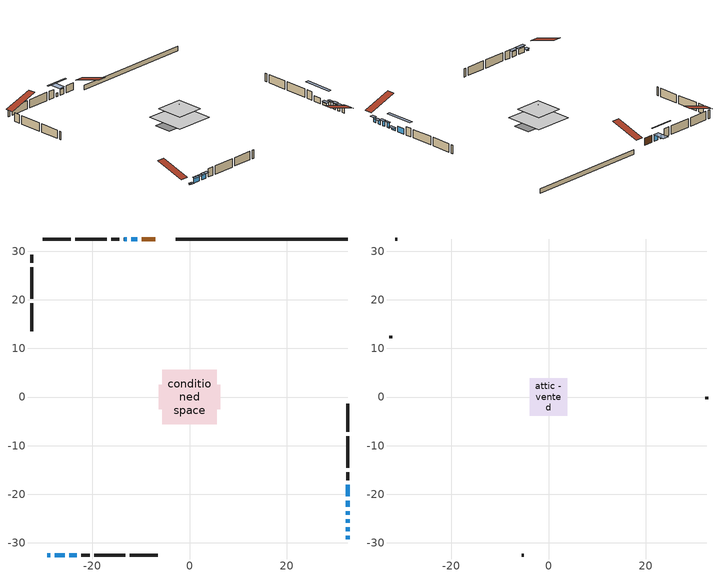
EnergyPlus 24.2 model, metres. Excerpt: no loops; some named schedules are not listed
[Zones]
conditioned space
 floor outside (Floor1 construction): -1.96,-1.96 -1.96,1.96 1.96,1.96 1.96,-1.96 z0.65
 floor adiabatic (AdiabaticFloorConstruction): -5.56,-5.56 -5.56,5.56 5.56,5.56 5.56,-5.56 z0.65
 floor foundation (Slab1 construction): -6.34,-2.5 -6.34,2.5 6.34,2.5 6.34,-2.5 z-0.6
 wall outside (AdiabaticWallConstruction 1): -7,32.49 -9.78,32.49 z0.65:2.68
 wall outside (AdiabaticWallConstruction): -29.29,-32.49 -28.67,-32.49 z0.65:0.86; 32.49,-29.29 32.49,-28.52 / 32.49,-25.9 32.49,-25.14 / 32.49,-24.21 32.49,-23.45 z0.65:2.18; 32.49,-27.6 32.49,-26.83 z0.65:1.87; 32.49,-22.52 32.49,-21.3 z0.65:1.26; -10.71,32.49 -11.93,32.49 z0.65:2.33; -27.75,-32.49 -25.61,-32.49 / 32.49,-20.37 32.49,-18.09 / -24.68,-32.49 -23.16,-32.49 z0.65:2.17; -12.86,32.49 -13.47,32.49 z0.65:1.72
 wall outside (Wall1 construction): -14.4,32.49 -16.09,32.49 / -22.23,-32.49 -20.54,-32.49 / -32.49,29.29 -32.49,27.59 / 32.49,-17.16 32.49,-15.47 z0.65:3.09
 wall outside (Wall2 construction): -17.02,32.49 -23.45,32.49 / -19.61,-32.49 -13.18,-32.49 / -32.49,26.66 -32.49,20.23 / 32.49,-14.54 32.49,-8.1 z0.65:3.09
 wall outside (Wall3 construction): -24.38,32.49 -30.15,32.49 / -12.25,-32.49 -6.48,-32.49 / -32.49,19.3 -32.49,13.53 / 32.49,-7.17 32.49,-1.41 z0.65:3.09
 wall foundation (FoundationWall1 construction): 32.49,32.49 -2.87,32.49 z-0.6:0.65
 window (WindowConstruction 9): -29.29,-32.49 -28.68,-32.49 z0.65:0.85
 window (WindowConstruction 4): 32.49,-29.29 32.49,-28.52 z0.65:2.17
 window (WindowConstruction 5): 32.49,-27.59 32.49,-26.83 z0.65:1.87
 window (WindowConstruction 6): 32.49,-25.9 32.49,-25.14 z0.65:2.17
 window (WindowConstruction 7): 32.49,-24.21 32.49,-23.45 z0.65:2.17
 window (WindowConstruction 8): 32.49,-22.52 32.49,-21.3 z0.65:1.26
 window (WindowConstruction 10): -10.71,32.49 -11.93,32.49 z0.65:2.33
 window (WindowConstruction): -27.75,-32.49 -25.61,-32.49 z0.65:2.17
 window (WindowConstruction 1): 32.49,-20.37 32.49,-18.09 z0.65:2.17
 window (WindowConstruction 2): -12.86,32.49 -13.47,32.49 z0.65:1.72
 window (WindowConstruction 3): -24.68,-32.49 -23.16,-32.49 z0.65:2.17
 door (Door): -7,32.49 -9.78,32.49 z0.65:2.68
 ceiling adiabatic (AdiabaticFloorConstruction): 5.56,-5.56 5.56,5.56 -5.56,5.56 -5.56,-5.56 z0.65
attic - vented
 floor to conditioned space (Floor2 construction Reversed): -3.88,-3.88 -3.88,3.88 3.88,3.88 3.88,-3.88 z3.09
 floor to conditioned space (Floor3 construction Reversed): -2.14,-2.14 -2.14,2.14 2.14,2.14 2.14,-2.14 z3.09
 wall outside (Wall4 construction): -31.08,32.49 -31.56,32.49 / -5.55,-32.49 -5.07,-32.49 / -32.49,12.6 -32.49,12.12 / 32.49,-0.48 32.49,0.01 z0.65:3.09
 roof outside (Roof1 construction): -6.07,32.49,3.09 -6.07,23.85,5.97 -3.8,23.85,5.97 -3.8,32.49,3.09; -30.21,-32.49,3.09 -30.21,-23.85,5.97 -32.49,-23.85,5.97 -32.49,-32.49,3.09; -32.49,30.21,3.09 -23.85,30.21,5.97 -23.85,32.49,5.97 -32.49,32.49,3.09; 32.49,-30.21,3.09 23.85,-30.21,5.97 23.85,-32.49,5.97 32.49,-32.49,3.09
shading: -28.38,-32.49 -29.58,-32.49 -29.58,-33.4 -28.38,-33.4 z1.15; 32.49,-28.22 32.49,-29.58 33.4,-29.58 33.4,-28.22 z2.47; 32.49,-26.53 32.49,-27.89 33.4,-27.89 33.4,-26.53 z2.17; 32.49,-24.84 32.49,-26.2 33.4,-26.2 33.4,-24.84 z2.47; 32.49,-23.15 32.49,-24.51 33.1,-24.51 33.1,-23.15 z2.47; 32.49,-21 32.49,-22.82 33.4,-22.82 33.4,-21 z1.56; -12.23,32.49 -10.41,32.49 -10.41,36.15 -12.23,36.15 z2.63; -25.31,-32.49 -28.05,-32.49 -28.05,-33.4 -25.31,-33.4 z2.47; 32.49,-15.04 32.49,-23.42 33.4,-23.42 33.4,-15.04 z5.23; -16.52,32.49 -9.81,32.49 -9.81,32.79 -16.52,32.79 z4.77; -22.86,-32.49 -24.98,-32.49 -24.98,-33.4 -22.86,-33.4 z2.47
[Building]
Building 1: Terrain=Suburbs
[Site:Location]
Whitehorse AP_YT: Latitude {deg}=60.71; Longitude {deg}=-135.07; Time Zone {hr}=-8; Elevation {m}=706; Keep Site Location Information=Yes
[Site:GroundTemperature:Shallow]
-5.4229, -7.73249, -7.91745, -6.82143, -2.42154, 1.95786, 5.75456, 8.15968, 8.36401, 6.40785, 2.70796, -1.53709
[Site:WaterMainsTemperature]
Calculation Method=Schedule; Temperature Schedule=mains temperature schedule
[Material] Roughness=Rough; Thermal Absorptance=0.9
Name | Thickness {m} | Conductivity {W/m-K} | Density {kg/m3} | Specific Heat {J/kg-K} | Solar Absorptance | Visible Absorptance
asphalt or fiberglass shingles | 0.00635 | 0.162714 | 1121.4 | 1465.45 | 0.4 | 0.4
ceiling loosefill ins | 0.423333 | 0.0480833 | 16.02 | 1046.75 | 0.7 | 0.7
ceiling stud and cavity | 0.1397 | 0.0752725 | 65.682 | 1177.47 | 0.7 | 0.7
ceiling stud and cavity 1 | 0.1397 | 0.188897 | 65.682 | 1177.47 | 0.7 | 0.7
concrete 4.0 in. | 0.1016 | 1.803125 | 2242.8 | 837.4 | 0.7 | 0.7
concrete 8.0 in. | 0.2032 | 1.803125 | 2242.8 | 837.4 | 0.7 | 0.7
door material | 0.04445 | 0.0451087 | 512.64 | 1214.23 | 0.7 | 0.7
exterior vertical ins | 0.0757677 | 0.029427 | 32.04 | 1214.23 | 0.7 | 0.7
floor covering | 0.0127 | 0.0433444 | 54.468 | 1339.84 | 0.6 | 0.6
floor rigid ins | 0.103632 | 0.029427 | 32.04 | 1214.23 | 0.7 | 0.7
floor rigid ins 1; wall rigid ins 1 | 0.512978 | 0.029427 | 32.04 | 1214.23 | 0.7 | 0.7
floor stud and cavity | 0.1397 | 0.174676 | 92.3553 | 1139.71 | 0.7 | 0.7
floor stud and cavity 1 | 0.1397 | 1.75129 | 37.0049 | 1207.88 | 0.7 | 0.7
furniture material conditioned space 1 | 0.1524 | 0.115458 | 640.8 | 1214.23 | 0.6 | 0.6
gypsum board | 0.0127 | 0.160291 | 801 | 837.4 | 0.6 | 0.6
gypsum board 1 | 0.0127 | 0.160291 | 801 | 837.4 | 0.7 | 0.7
osb sheathing 0.5 in. | 0.0127 | 0.115458 | 512.64 | 1214.23 | 0.7 | 0.7
osb sheathing 0.75 in. | 0.01905 | 0.115458 | 512.64 | 1214.23 | 0.7 | 0.7
wall rigid ins | 0.051816 | 0.029427 | 32.04 | 1214.23 | 0.7 | 0.7
wall stud and cavity | 0.1397 | 0.0792591 | 139.0536 | 1170.24 | 0.7 | 0.7
wall stud and cavity 1 | 0.1397 | 0.0733256 | 139.0536 | 1170.24 | 0.7 | 0.7
wall stud and cavity 2 | 0.1397 | 0.0746362 | 139.0536 | 1170.24 | 0.7 | 0.7
wall stud and cavity 3 | 0.0889 | 6.9971 | 50.32683 | 1063.81 | 0.6 | 0.6
wall stud and cavity 4 | 0.0889 | 0.380278 | 52.3479 | 1209.89 | 0.7 | 0.7
wall stud and cavity 5 | 0.0889 | 0.391764 | 83.0341 | 1211.67 | 0.7 | 0.7
wood siding | 0.0254 | 0.102417 | 544.68 | 1172.36 | 0.4 | 0.4
wood siding 1 | 0.00254 | 0.102417 | 544.68 | 1172.36 | 0.4 | 0.4
wood siding 2; wood siding 3 | 0.0254 | 0.102417 | 544.68 | 1172.36 | 0.7 | 0.7
[WindowMaterial:SimpleGlazingSystem]
Name | U-Factor {W/m2-K} | Solar Heat Gain Coefficient
WindowMaterial | 1.152634 | 0.42
WindowMaterial 1 | 1.39792 | 0.35
WindowMaterial 2 | 1.5024 | 0.32
WindowMaterial 3 | 1.25995 | 0.39
WindowMaterial 4 | 1.42461 | 0.34
WindowMaterial 5 | 1.484797 | 0.32
WindowMaterial 6 | 2.677177 | 0.41
WindowMaterial 7 | 2.76916 | 0.63
[Construction]
AdiabaticFloorConstruction: floor stud and cavity 1, floor rigid ins 1, osb sheathing 0.75 in., floor covering
AdiabaticWallConstruction: wood siding 2, wall rigid ins 1, wall stud and cavity 4, gypsum board
AdiabaticWallConstruction 1: wood siding 3, wall rigid ins 1, wall stud and cavity 4, gypsum board
Door: door material
Floor1 construction: floor stud and cavity, floor rigid ins, osb sheathing 0.75 in., floor covering
Floor2 construction Reversed: gypsum board, ceiling stud and cavity, ceiling loosefill ins
Floor3 construction Reversed: gypsum board, ceiling stud and cavity 1, ceiling loosefill ins
FoundationWall1 construction: concrete 8.0 in., gypsum board 1
furniture construction conditioned space 1: furniture material conditioned space 1
PartitionWallConstruction: gypsum board, wall stud and cavity 5, gypsum board
Roof1 construction: asphalt or fiberglass shingles
Slab1 construction: concrete 4.0 in.
Wall1 construction: wood siding, wall rigid ins, osb sheathing 0.5 in., wall stud and cavity, gypsum board
Wall2 construction: wood siding, wall rigid ins, osb sheathing 0.5 in., wall stud and cavity 1, gypsum board
Wall3 construction: wood siding, wall rigid ins, osb sheathing 0.5 in., wall stud and cavity 2, gypsum board
Wall4 construction: wood siding 1, wall stud and cavity 3
WindowConstruction: WindowMaterial
WindowConstruction 1; WindowConstruction 4: WindowMaterial 1
WindowConstruction 10: WindowMaterial 7
WindowConstruction 2: WindowMaterial 2
WindowConstruction 3; WindowConstruction 6; WindowConstruction 7: WindowMaterial 3
WindowConstruction 5: WindowMaterial 4
WindowConstruction 8: WindowMaterial 5
WindowConstruction 9: WindowMaterial 6
[Zone] Multiplier=1; Part of Total Floor Area=Yes
Name | Volume {m3}
attic - vented | 36.7828
conditioned space | 417.4
[Space]
Name | Zone | Volume {m3}
attic - vented 1 | attic - vented | 36.7828
conditioned space 1 | conditioned space | 417.4
[ZoneInfiltration:EffectiveLeakageArea]
infil attic - vented 1: Zone or Space=attic - vented 1; Schedule=Always On Discrete; Effective Air Leakage Area {cm2}=2484.63; Stack Coefficient=0.000369822; Wind Coefficient=1.29932e-05
[ZoneMixing]
whole house fan mix: Zone or Space=attic - vented; Schedule=Always On Continuous; Design Flow Rate Calculation Method=Flow/Zone; Design Flow Rate {m3/s}=0; Source Zone or Space=conditioned space
[SurfaceProperty:ExposedFoundationPerimeter]
Slab1: Exposed Perimeter Calculation Method=TotalExposedPerimeter; Total Exposed Perimeter {m}=35.357
[InternalMass] Zone or ZoneList=conditioned space; Space or SpaceList=conditioned space 1
Name | Construction | Surface Area {m2}
furniture mass conditioned space 1 | furniture construction conditioned space 1 | 80.9561
partition wall mass | PartitionWallConstruction | 202.39
[Lights]
interior lighting: Zone or ZoneList or Space or SpaceList=conditioned space 1; Schedule=interior lighting schedule; Design Level Calculation Method=LightingLevel; Lighting Level {W}=343.2; Return Air Fraction=0; Fraction Radiant=0.6; Fraction Visible=0.2; Fraction Replaceable=1
[People]
occupants: Zone or ZoneList or Space or SpaceList=conditioned space 1; Number of People Schedule=occupants schedule; Number of People Calculation Method=People; Number of People=3; Fraction Radiant=0.314171; Sensible Heat Fraction=0.56303; Activity Level Schedule=occupants activity schedule; Carbon Dioxide Generation Rate {m3/s-W}=0; Enable ASHRAE 55 Comfort Warnings=No; Mean Radiant Temperature Calculation Type=EnclosureAveraged
[ElectricEquipment] Zone or ZoneList or Space or SpaceList=conditioned space 1; Design Level Calculation Method=EquipmentLevel
Name | Schedule | Design Level {W} | Fraction Latent | Fraction Radiant | Fraction Lost
clothes dryer | clothes dryer schedule | 140.772 | 0.015 | 0.081 | 0.85
clothes washer | clothes washer schedule | 32.1985 | 0.03 | 0.162 | 0.7
cooking range | cooking range schedule | 215.147 | 0.08 | 0.432 | 0.2
dishwasher | dishwasher schedule | 66.8632 | 0.3 | 0.18 | 0.4
fridge | fridge schedule | 72.9452 | 0 | 0.6 | 0
mech vent house fan | mech vent house fan schedule | 0 | 0 | 0 | 1
mech vent house fan cfis | mech vent house fan cfis schedule | 0 | 0 | 0 | 0
misc plug loads | misc plug loads schedule | 494.7 | 0.045 | 0.513 | 0.1
whole house fan | Always On Discrete | 0 | 0 | 0 | 1
[OtherEquipment] Zone or ZoneList or Space or SpaceList=conditioned space 1; Design Level Calculation Method=EquipmentLevel
Name | Fuel Type | Schedule | Design Level {W} | Fraction Latent | Fraction Radiant | Fraction Lost
clothes dryer 1 | Electricity | clothes dryer schedule | 0 | 0.015 | 0.081 | 0.85
cooking range 1 | Electricity | cooking range schedule | 0 | 0.08 | 0.432 | 0.2
general water use latent | None | general water use schedule | 62.594 | 1 | 0 | 0
general water use sensible | None | general water use schedule | -61.6891 | 0 | 0.6 | 0
mech vent house fan latent load | None | Always On Discrete | 0 | 1 | 0 | 0
mech vent house fan sensible load | None | Always On Discrete | 0 | 0 | 0 | 0
water heater energy adjustment1 | Electricity | Always On Discrete | 0.01 | 0 | 0 | 1
[ZoneInfiltration:DesignFlowRate] Zone or ZoneList or Space or SpaceList=conditioned space 1; Schedule=Always On Discrete; Design Flow Rate Calculation Method=Flow/Zone; Design Flow Rate {m3/s}=0
infil flow; natural vent flow; whole house fan flow
[Foundation:Kiva]
Foundation Kiva 1: Initial Indoor Air Temperature {C}=18; Wall Height Above Grade {m}=0.649986; Wall Depth Below Slab {m}=0.2032; Custom Block Material Name 1=exterior vertical ins; Custom Block Depth 1 {m}=1.24998; Custom Block X Position 1 {m}=0.2159; Custom Block Z Position 1 {m}=0
[Foundation:Kiva:Settings]
Soil Conductivity {W/m-K}=0.849921; Soil Density {kg/m3}=1842.3; Soil Specific Heat {J/kg-K}=418.7; Ground Solar Absorptivity=0.9; Ground Thermal Absorptivity=0.9; Ground Surface Roughness {m}=0.03; Far-Field Width {m}=40; Deep-Ground Boundary Condition=ZeroFlux; Deep-Ground Depth {m}=40; Minimum Cell Dimension {m}=0.2; Maximum Cell Growth Coefficient=3; Simulation Timestep=Timestep
[Exterior:Lights]
exterior lighting: Schedule=exterior lighting schedule; Design Level {W}=75.6
[Schedule:Constant]
Name | Hourly Value
Always On Continuous; mech vent house fan schedule; mech vent house fan cfis schedule; Always On Discrete | 1
occupants activity schedule | 117.228
fridge schedule | 0
[Schedule:Day:Interval]
interior lighting schedule day: No, 01:00, 0.108182, 04:00, 0.0901515, 05:00, 0.0991667, 06:00, 0.162273, 07:00, 0.270455, 08:00, 0.342576, 10:00, 0.369621, 11:00, 0.351591, 12:00, 0.333561, 13:00, 0.324545, 14:00, 0.31553, 15:00, 0.333561, 16:00, 0.369621, 17:00, 0.450758, 18:00, 0.585985, 19:00, 0.775303, 20:00, 0.955606, 21:00, 0.991667, 22:00, 0.712197, 23:00, 0.360606, 24:00, 0.162273
interior lighting schedule default day: No, 24:00, 0
[Schedule:Week:Daily]
interior lighting schedule Week Rule - Jan1-Jan27: interior lighting schedule day, interior lighting schedule day, interior lighting schedule day, interior lighting schedule day, interior lighting schedule day, interior lighting schedule day, interior lighting schedule day, interior lighting schedule default day, interior lighting schedule default day, interior lighting schedule default day, interior lighting schedule default day, interior lighting schedule default day
interior lighting schedule Week Rule - Jan28-Feb3: interior lighting schedule day, interior lighting schedule day, interior lighting schedule day, interior lighting schedule day, interior lighting schedule day 1, interior lighting schedule day 1, interior lighting schedule day 1, interior lighting schedule default day, interior lighting schedule default day, interior lighting schedule default day, interior lighting schedule default day, interior lighting schedule default day
interior lighting schedule Week Rule - Feb4-Feb24: interior lighting schedule day 1, interior lighting schedule day 1, interior lighting schedule day 1, interior lighting schedule day 1, interior lighting schedule day 1, interior lighting schedule day 1, interior lighting schedule day 1, interior lighting schedule default day, interior lighting schedule default day, interior lighting schedule default day, interior lighting schedule default day, interior lighting schedule default day
interior lighting schedule Week Rule - Feb25-Mar3: interior lighting schedule day 1, interior lighting schedule day 1, interior lighting schedule day 1, interior lighting schedule day 1, interior lighting schedule day 2, interior lighting schedule day 2, interior lighting schedule day 2, interior lighting schedule default day, interior lighting schedule default day, interior lighting schedule default day, interior lighting schedule default day, interior lighting schedule default day
interior lighting schedule Week Rule - Mar4-Mar31: interior lighting schedule day 2, interior lighting schedule day 2, interior lighting schedule day 2, interior lighting schedule day 2, interior lighting schedule day 2, interior lighting schedule day 2, interior lighting schedule day 2, interior lighting schedule default day, interior lighting schedule default day, interior lighting schedule default day, interior lighting schedule default day, interior lighting schedule default day
interior lighting schedule Week Rule - Apr1-Apr28: interior lighting schedule day 3, interior lighting schedule day 3, interior lighting schedule day 3, interior lighting schedule day 3, interior lighting schedule day 3, interior lighting schedule day 3, interior lighting schedule day 3, interior lighting schedule default day, interior lighting schedule default day, interior lighting schedule default day, interior lighting schedule default day, interior lighting schedule default day
interior lighting schedule Week Rule - Apr29-May5: interior lighting schedule day 3, interior lighting schedule day 3, interior lighting schedule day 4, interior lighting schedule day 4, interior lighting schedule day 4, interior lighting schedule day 4, interior lighting schedule day 4, interior lighting schedule default day, interior lighting schedule default day, interior lighting schedule default day, interior lighting schedule default day, interior lighting schedule default day
interior lighting schedule Week Rule - May6-May26: interior lighting schedule day 4, interior lighting schedule day 4, interior lighting schedule day 4, interior lighting schedule day 4, interior lighting schedule day 4, interior lighting schedule day 4, interior lighting schedule day 4, interior lighting schedule default day, interior lighting schedule default day, interior lighting schedule default day, interior lighting schedule default day, interior lighting schedule default day
interior lighting schedule Week Rule - May27-Jun2: interior lighting schedule day 4, interior lighting schedule day 4, interior lighting schedule day 4, interior lighting schedule day 4, interior lighting schedule day 4, interior lighting schedule day 5, interior lighting schedule day 5, interior lighting schedule default day, interior lighting schedule default day, interior lighting schedule default day, interior lighting schedule default day, interior lighting schedule default day
interior lighting schedule Week Rule - Jun3-Jun30: interior lighting schedule day 5, interior lighting schedule day 5, interior lighting schedule day 5, interior lighting schedule day 5, interior lighting schedule day 5, interior lighting schedule day 5, interior lighting schedule day 5, interior lighting schedule default day, interior lighting schedule default day, interior lighting schedule default day, interior lighting schedule default day, interior lighting schedule default day
interior lighting schedule Week Rule - Jul1-Jul28: interior lighting schedule day 6, interior lighting schedule day 6, interior lighting schedule day 6, interior lighting schedule day 6, interior lighting schedule day 6, interior lighting schedule day 6, interior lighting schedule day 6, interior lighting schedule default day, interior lighting schedule default day, interior lighting schedule default day, interior lighting schedule default day, interior lighting schedule default day
interior lighting schedule Week Rule - Jul29-Aug4: interior lighting schedule day 6, interior lighting schedule day 6, interior lighting schedule day 6, interior lighting schedule day 7, interior lighting schedule day 7, interior lighting schedule day 7, interior lighting schedule day 7, interior lighting schedule default day, interior lighting schedule default day, interior lighting schedule default day, interior lighting schedule default day, interior lighting schedule default day
interior lighting schedule Week Rule - Aug5-Aug25: interior lighting schedule day 7, interior lighting schedule day 7, interior lighting schedule day 7, interior lighting schedule day 7, interior lighting schedule day 7, interior lighting schedule day 7, interior lighting schedule day 7, interior lighting schedule default day, interior lighting schedule default day, interior lighting schedule default day, interior lighting schedule default day, interior lighting schedule default day
interior lighting schedule Week Rule - Aug26-Sep1: interior lighting schedule day 7, interior lighting schedule day 7, interior lighting schedule day 7, interior lighting schedule day 7, interior lighting schedule day 7, interior lighting schedule day 7, interior lighting schedule day 8, interior lighting schedule default day, interior lighting schedule default day, interior lighting schedule default day, interior lighting schedule default day, interior lighting schedule default day
interior lighting schedule Week Rule - Sep2-Sep29: interior lighting schedule day 8, interior lighting schedule day 8, interior lighting schedule day 8, interior lighting schedule day 8, interior lighting schedule day 8, interior lighting schedule day 8, interior lighting schedule day 8, interior lighting schedule default day, interior lighting schedule default day, interior lighting schedule default day, interior lighting schedule default day, interior lighting schedule default day
interior lighting schedule Week Rule - Sep30-Oct6: interior lighting schedule day 8, interior lighting schedule day 9, interior lighting schedule day 9, interior lighting schedule day 9, interior lighting schedule day 9, interior lighting schedule day 9, interior lighting schedule day 9, interior lighting schedule default day, interior lighting schedule default day, interior lighting schedule default day, interior lighting schedule default day, interior lighting schedule default day
interior lighting schedule Week Rule - Oct7-Oct27: interior lighting schedule day 9, interior lighting schedule day 9, interior lighting schedule day 9, interior lighting schedule day 9, interior lighting schedule day 9, interior lighting schedule day 9, interior lighting schedule day 9, interior lighting schedule default day, interior lighting schedule default day, interior lighting schedule default day, interior lighting schedule default day, interior lighting schedule default day
interior lighting schedule Week Rule - Oct28-Nov3: interior lighting schedule day 9, interior lighting schedule day 9, interior lighting schedule day 9, interior lighting schedule day 9, interior lighting schedule day 10, interior lighting schedule day 10, interior lighting schedule day 10, interior lighting schedule default day, interior lighting schedule default day, interior lighting schedule default day, interior lighting schedule default day, interior lighting schedule default day
interior lighting schedule Week Rule - Nov4-Nov24: interior lighting schedule day 10, interior lighting schedule day 10, interior lighting schedule day 10, interior lighting schedule day 10, interior lighting schedule day 10, interior lighting schedule day 10, interior lighting schedule day 10, interior lighting schedule default day, interior lighting schedule default day, interior lighting schedule default day, interior lighting schedule default day, interior lighting schedule default day
interior lighting schedule Week Rule - Nov25-Dec1: interior lighting schedule day 10, interior lighting schedule day 10, interior lighting schedule day 10, interior lighting schedule day 10, interior lighting schedule day 10, interior lighting schedule day 10, interior lighting schedule day 11, interior lighting schedule default day, interior lighting schedule default day, interior lighting schedule default day, interior lighting schedule default day, interior lighting schedule default day
interior lighting schedule Week Rule - Dec2-Dec31: interior lighting schedule day 11, interior lighting schedule day 11, interior lighting schedule day 11, interior lighting schedule day 11, interior lighting schedule day 11, interior lighting schedule day 11, interior lighting schedule day 11, interior lighting schedule default day, interior lighting schedule default day, interior lighting schedule default day, interior lighting schedule default day, interior lighting schedule default day
occupants schedule Week Rule - Jan1-Dec31: occupants schedule day, occupants schedule day, occupants schedule day, occupants schedule day, occupants schedule day, occupants schedule day, occupants schedule day, occupants schedule default day, occupants schedule default day, occupants schedule default day, occupants schedule default day, occupants schedule default day
clothes dryer schedule Week Rule - Jan1-Dec31: clothes dryer schedule day, clothes dryer schedule day, clothes dryer schedule day, clothes dryer schedule day, clothes dryer schedule day, clothes dryer schedule day, clothes dryer schedule day, clothes dryer schedule default day, clothes dryer schedule default day, clothes dryer schedule default day, clothes dryer schedule default day, clothes dryer schedule default day
clothes washer schedule Week Rule - Jan1-Dec31: clothes washer schedule day, clothes washer schedule day, clothes washer schedule day, clothes washer schedule day, clothes washer schedule day, clothes washer schedule day, clothes washer schedule day, clothes washer schedule default day, clothes washer schedule default day, clothes washer schedule default day, clothes washer schedule default day, clothes washer schedule default day
cooking range schedule Week Rule - Jan1-Dec31: cooking range schedule day, cooking range schedule day, cooking range schedule day, cooking range schedule day, cooking range schedule day, cooking range schedule day, cooking range schedule day, cooking range schedule default day, cooking range schedule default day, cooking range schedule default day, cooking range schedule default day, cooking range schedule default day
dishwasher schedule Week Rule - Jan1-Dec31: dishwasher schedule day, dishwasher schedule day, dishwasher schedule day, dishwasher schedule day, dishwasher schedule day, dishwasher schedule day, dishwasher schedule day, dishwasher schedule default day, dishwasher schedule default day, dishwasher schedule default day, dishwasher schedule default day, dishwasher schedule default day
misc plug loads schedule Week Rule - Jan1-Dec31: misc plug loads schedule day, misc plug loads schedule day, misc plug loads schedule day, misc plug loads schedule day, misc plug loads schedule day, misc plug loads schedule day, misc plug loads schedule day, misc plug loads schedule default day, misc plug loads schedule default day, misc plug loads schedule default day, misc plug loads schedule default day, misc plug loads schedule default day
general water use schedule Week Rule - Jan1-Dec31: general water use schedule day, general water use schedule day, general water use schedule day, general water use schedule day, general water use schedule day, general water use schedule day, general water use schedule day, general water use schedule default day, general water use schedule default day, general water use schedule default day, general water use schedule default day, general water use schedule default day
exterior lighting schedule Week Rule - Jan1-Jan27: exterior lighting schedule day, exterior lighting schedule day, exterior lighting schedule day, exterior lighting schedule day, exterior lighting schedule day, exterior lighting schedule day, exterior lighting schedule day, exterior lighting schedule default day, exterior lighting schedule default day, exterior lighting schedule default day, exterior lighting schedule default day, exterior lighting schedule default day
exterior lighting schedule Week Rule - Jan28-Feb3: exterior lighting schedule day, exterior lighting schedule day, exterior lighting schedule day, exterior lighting schedule day, exterior lighting schedule day 1, exterior lighting schedule day 1, exterior lighting schedule day 1, exterior lighting schedule default day, exterior lighting schedule default day, exterior lighting schedule default day, exterior lighting schedule default day, exterior lighting schedule default day
exterior lighting schedule Week Rule - Feb4-Feb24: exterior lighting schedule day 1, exterior lighting schedule day 1, exterior lighting schedule day 1, exterior lighting schedule day 1, exterior lighting schedule day 1, exterior lighting schedule day 1, exterior lighting schedule day 1, exterior lighting schedule default day, exterior lighting schedule default day, exterior lighting schedule default day, exterior lighting schedule default day, exterior lighting schedule default day
exterior lighting schedule Week Rule - Feb25-Mar3: exterior lighting schedule day 1, exterior lighting schedule day 1, exterior lighting schedule day 1, exterior lighting schedule day 1, exterior lighting schedule day 2, exterior lighting schedule day 2, exterior lighting schedule day 2, exterior lighting schedule default day, exterior lighting schedule default day, exterior lighting schedule default day, exterior lighting schedule default day, exterior lighting schedule default day
exterior lighting schedule Week Rule - Mar4-Mar31: exterior lighting schedule day 2, exterior lighting schedule day 2, exterior lighting schedule day 2, exterior lighting schedule day 2, exterior lighting schedule day 2, exterior lighting schedule day 2, exterior lighting schedule day 2, exterior lighting schedule default day, exterior lighting schedule default day, exterior lighting schedule default day, exterior lighting schedule default day, exterior lighting schedule default day
exterior lighting schedule Week Rule - Apr1-Apr28: exterior lighting schedule day 3, exterior lighting schedule day 3, exterior lighting schedule day 3, exterior lighting schedule day 3, exterior lighting schedule day 3, exterior lighting schedule day 3, exterior lighting schedule day 3, exterior lighting schedule default day, exterior lighting schedule default day, exterior lighting schedule default day, exterior lighting schedule default day, exterior lighting schedule default day
exterior lighting schedule Week Rule - Apr29-May5: exterior lighting schedule day 3, exterior lighting schedule day 3, exterior lighting schedule day 4, exterior lighting schedule day 4, exterior lighting schedule day 4, exterior lighting schedule day 4, exterior lighting schedule day 4, exterior lighting schedule default day, exterior lighting schedule default day, exterior lighting schedule default day, exterior lighting schedule default day, exterior lighting schedule default day
exterior lighting schedule Week Rule - May6-May26: exterior lighting schedule day 4, exterior lighting schedule day 4, exterior lighting schedule day 4, exterior lighting schedule day 4, exterior lighting schedule day 4, exterior lighting schedule day 4, exterior lighting schedule day 4, exterior lighting schedule default day, exterior lighting schedule default day, exterior lighting schedule default day, exterior lighting schedule default day, exterior lighting schedule default day
exterior lighting schedule Week Rule - May27-Jun2: exterior lighting schedule day 4, exterior lighting schedule day 4, exterior lighting schedule day 4, exterior lighting schedule day 4, exterior lighting schedule day 4, exterior lighting schedule day 5, exterior lighting schedule day 5, exterior lighting schedule default day, exterior lighting schedule default day, exterior lighting schedule default day, exterior lighting schedule default day, exterior lighting schedule default day
exterior lighting schedule Week Rule - Jun3-Jun30: exterior lighting schedule day 5, exterior lighting schedule day 5, exterior lighting schedule day 5, exterior lighting schedule day 5, exterior lighting schedule day 5, exterior lighting schedule day 5, exterior lighting schedule day 5, exterior lighting schedule default day, exterior lighting schedule default day, exterior lighting schedule default day, exterior lighting schedule default day, exterior lighting schedule default day
exterior lighting schedule Week Rule - Jul1-Jul28: exterior lighting schedule day 6, exterior lighting schedule day 6, exterior lighting schedule day 6, exterior lighting schedule day 6, exterior lighting schedule day 6, exterior lighting schedule day 6, exterior lighting schedule day 6, exterior lighting schedule default day, exterior lighting schedule default day, exterior lighting schedule default day, exterior lighting schedule default day, exterior lighting schedule default day
exterior lighting schedule Week Rule - Jul29-Aug4: exterior lighting schedule day 6, exterior lighting schedule day 6, exterior lighting schedule day 6, exterior lighting schedule day 7, exterior lighting schedule day 7, exterior lighting schedule day 7, exterior lighting schedule day 7, exterior lighting schedule default day, exterior lighting schedule default day, exterior lighting schedule default day, exterior lighting schedule default day, exterior lighting schedule default day
exterior lighting schedule Week Rule - Aug5-Aug25: exterior lighting schedule day 7, exterior lighting schedule day 7, exterior lighting schedule day 7, exterior lighting schedule day 7, exterior lighting schedule day 7, exterior lighting schedule day 7, exterior lighting schedule day 7, exterior lighting schedule default day, exterior lighting schedule default day, exterior lighting schedule default day, exterior lighting schedule default day, exterior lighting schedule default day
exterior lighting schedule Week Rule - Aug26-Sep1: exterior lighting schedule day 7, exterior lighting schedule day 7, exterior lighting schedule day 7, exterior lighting schedule day 7, exterior lighting schedule day 7, exterior lighting schedule day 7, exterior lighting schedule day 8, exterior lighting schedule default day, exterior lighting schedule default day, exterior lighting schedule default day, exterior lighting schedule default day, exterior lighting schedule default day
exterior lighting schedule Week Rule - Sep2-Sep29: exterior lighting schedule day 8, exterior lighting schedule day 8, exterior lighting schedule day 8, exterior lighting schedule day 8, exterior lighting schedule day 8, exterior lighting schedule day 8, exterior lighting schedule day 8, exterior lighting schedule default day, exterior lighting schedule default day, exterior lighting schedule default day, exterior lighting schedule default day, exterior lighting schedule default day
exterior lighting schedule Week Rule - Sep30-Oct6: exterior lighting schedule day 8, exterior lighting schedule day 9, exterior lighting schedule day 9, exterior lighting schedule day 9, exterior lighting schedule day 9, exterior lighting schedule day 9, exterior lighting schedule day 9, exterior lighting schedule default day, exterior lighting schedule default day, exterior lighting schedule default day, exterior lighting schedule default day, exterior lighting schedule default day
exterior lighting schedule Week Rule - Oct7-Oct27: exterior lighting schedule day 9, exterior lighting schedule day 9, exterior lighting schedule day 9, exterior lighting schedule day 9, exterior lighting schedule day 9, exterior lighting schedule day 9, exterior lighting schedule day 9, exterior lighting schedule default day, exterior lighting schedule default day, exterior lighting schedule default day, exterior lighting schedule default day, exterior lighting schedule default day
exterior lighting schedule Week Rule - Oct28-Nov3: exterior lighting schedule day 9, exterior lighting schedule day 9, exterior lighting schedule day 9, exterior lighting schedule day 9, exterior lighting schedule day 10, exterior lighting schedule day 10, exterior lighting schedule day 10, exterior lighting schedule default day, exterior lighting schedule default day, exterior lighting schedule default day, exterior lighting schedule default day, exterior lighting schedule default day
exterior lighting schedule Week Rule - Nov4-Nov24: exterior lighting schedule day 10, exterior lighting schedule day 10, exterior lighting schedule day 10, exterior lighting schedule day 10, exterior lighting schedule day 10, exterior lighting schedule day 10, exterior lighting schedule day 10, exterior lighting schedule default day, exterior lighting schedule default day, exterior lighting schedule default day, exterior lighting schedule default day, exterior lighting schedule default day
exterior lighting schedule Week Rule - Nov25-Dec1: exterior lighting schedule day 10, exterior lighting schedule day 10, exterior lighting schedule day 10, exterior lighting schedule day 10, exterior lighting schedule day 10, exterior lighting schedule day 10, exterior lighting schedule day 11, exterior lighting schedule default day, exterior lighting schedule default day, exterior lighting schedule default day, exterior lighting schedule default day, exterior lighting schedule default day
exterior lighting schedule Week Rule - Dec2-Dec31: exterior lighting schedule day 11, exterior lighting schedule day 11, exterior lighting schedule day 11, exterior lighting schedule day 11, exterior lighting schedule day 11, exterior lighting schedule day 11, exterior lighting schedule day 11, exterior lighting schedule default day, exterior lighting schedule default day, exterior lighting schedule default day, exterior lighting schedule default day, exterior lighting schedule default day
[Schedule:Year]
interior lighting schedule: interior lighting schedule Week Rule - Jan1-Jan27, 1, 1, 1, 27, interior lighting schedule Week Rule - Jan28-Feb3, 1, 28, 2, 3, interior lighting schedule Week Rule - Feb4-Feb24, 2, 4, 2, 24, interior lighting schedule Week Rule - Feb25-Mar3, 2, 25, 3, 3, interior lighting schedule Week Rule - Mar4-Mar31, 3, 4, 3, 31, interior lighting schedule Week Rule - Apr1-Apr28, 4, 1, 4, 28, interior lighting schedule Week Rule - Apr29-May5, 4, 29, 5, 5, interior lighting schedule Week Rule - May6-May26, 5, 6, 5, 26, interior lighting schedule Week Rule - May27-Jun2, 5, 27, 6, 2, interior lighting schedule Week Rule - Jun3-Jun30, 6, 3, 6, 30, interior lighting schedule Week Rule - Jul1-Jul28, 7, 1, 7, 28, interior lighting schedule Week Rule - Jul29-Aug4, 7, 29, 8, 4, interior lighting schedule Week Rule - Aug5-Aug25, 8, 5, 8, 25, interior lighting schedule Week Rule - Aug26-Sep1, 8, 26, 9, 1, interior lighting schedule Week Rule - Sep2-Sep29, 9, 2, 9, 29, interior lighting schedule Week Rule - Sep30-Oct6, 9, 30, 10, 6, interior lighting schedule Week Rule - Oct7-Oct27, 10, 7, 10, 27, interior lighting schedule Week Rule - Oct28-Nov3, 10, 28, 11, 3, interior lighting schedule Week Rule - Nov4-Nov24, 11, 4, 11, 24, interior lighting schedule Week Rule - Nov25-Dec1, 11, 25, 12, 1, interior lighting schedule Week Rule - Dec2-Dec31, 12, 2, 12, 31
occupants schedule: occupants schedule Week Rule - Jan1-Dec31, 1, 1, 12, 31
clothes dryer schedule: clothes dryer schedule Week Rule - Jan1-Dec31, 1, 1, 12, 31
clothes washer schedule: clothes washer schedule Week Rule - Jan1-Dec31, 1, 1, 12, 31
cooking range schedule: cooking range schedule Week Rule - Jan1-Dec31, 1, 1, 12, 31
dishwasher schedule: dishwasher schedule Week Rule - Jan1-Dec31, 1, 1, 12, 31
misc plug loads schedule: misc plug loads schedule Week Rule - Jan1-Dec31, 1, 1, 12, 31
general water use schedule: general water use schedule Week Rule - Jan1-Dec31, 1, 1, 12, 31
exterior lighting schedule: exterior lighting schedule Week Rule - Jan1-Jan27, 1, 1, 1, 27, exterior lighting schedule Week Rule - Jan28-Feb3, 1, 28, 2, 3, exterior lighting schedule Week Rule - Feb4-Feb24, 2, 4, 2, 24, exterior lighting schedule Week Rule - Feb25-Mar3, 2, 25, 3, 3, exterior lighting schedule Week Rule - Mar4-Mar31, 3, 4, 3, 31, exterior lighting schedule Week Rule - Apr1-Apr28, 4, 1, 4, 28, exterior lighting schedule Week Rule - Apr29-May5, 4, 29, 5, 5, exterior lighting schedule Week Rule - May6-May26, 5, 6, 5, 26, exterior lighting schedule Week Rule - May27-Jun2, 5, 27, 6, 2, exterior lighting schedule Week Rule - Jun3-Jun30, 6, 3, 6, 30, exterior lighting schedule Week Rule - Jul1-Jul28, 7, 1, 7, 28, exterior lighting schedule Week Rule - Jul29-Aug4, 7, 29, 8, 4, exterior lighting schedule Week Rule - Aug5-Aug25, 8, 5, 8, 25, exterior lighting schedule Week Rule - Aug26-Sep1, 8, 26, 9, 1, exterior lighting schedule Week Rule - Sep2-Sep29, 9, 2, 9, 29, exterior lighting schedule Week Rule - Sep30-Oct6, 9, 30, 10, 6, exterior lighting schedule Week Rule - Oct7-Oct27, 10, 7, 10, 27, exterior lighting schedule Week Rule - Oct28-Nov3, 10, 28, 11, 3, exterior lighting schedule Week Rule - Nov4-Nov24, 11, 4, 11, 24, exterior lighting schedule Week Rule - Nov25-Dec1, 11, 25, 12, 1, exterior lighting schedule Week Rule - Dec2-Dec31, 12, 2, 12, 31
[Schedule:Compact]
mains temperature schedule: Through: 01/01, For: AllDays, Until: 24:00, 1.27556, Through: 01/02, For: AllDays, Until: 24:00, 1.21222, Through: 01/03, For: AllDays, Until: 24:00, 1.15, Through: 01/04, For: AllDays, Until: 24:00, 1.08833, Through: 01/05, For: AllDays, Until: 24:00, 1.02778, Through: 01/06, For: AllDays, Until: 24:00, 0.967222, Through: 01/07, For: AllDays, Until: 24:00, 0.907778, Through: 01/08, For: AllDays, Until: 24:00, 0.848889, Through: 01/09, For: AllDays, Until: 24:00, 0.791111, Through: 01/10, For: AllDays, Until: 24:00, 0.733333, Through: 01/11, For: AllDays, Until: 24:00, 0.677222, Through: 01/12, For: AllDays, Until: 24:00, 0.621111, Through: 01/13, For: AllDays, Until: 24:00, 0.566667, Through: 01/14, For: AllDays, Until: 24:00, 0.512222, Through: 01/15, For: AllDays, Until: 24:00, 0.459444, Through: 01/16, For: AllDays, Until: 24:00, 0.407222, Through: 01/17, For: AllDays, Until: 24:00, 0.355556, Through: 01/18, For: AllDays, Until: 24:00, 0.305, Through: 01/19, For: AllDays, Until: 24:00, 0.255556, Through: 01/20, For: AllDays, Until: 24:00, 0.206667, Through: 01/21, For: AllDays, Until: 24:00, 0.158889, Through: 01/22, For: AllDays, Until: 24:00, 0.112222, Through: 01/23, For: AllDays, Until: 24:00, 0.0666667, Through: 01/24, For: AllDays, Until: 24:00, 0.0216667, Through: 01/25, For: AllDays, Until: 24:00, 0, Through: 01/26, For: AllDays, Until: 24:00, 0, Through: 01/27, For: AllDays, Until: 24:00, 0, Through: 01/28, For: AllDays, Until: 24:00, 0, Through: 01/29, For: AllDays, Until: 24:00, 0, Through: 01/30, For: AllDays, Until: 24:00, 0, Through: 01/31, For: AllDays, Until: 24:00, 0, Through: 02/01, For: AllDays, Until: 24:00, 0, Through: 02/02, For: AllDays, Until: 24:00, 0, Through: 02/03, For: AllDays, Until: 24:00, 0, Through: 02/04, For: AllDays, Until: 24:00, 0, Through: 02/05, For: AllDays, Until: 24:00, 0, Through: 02/06, For: AllDays, Until: 24:00, 0, Through: 02/07, For: AllDays, Until: 24:00, 0, Through: 02/08, For: AllDays, Until: 24:00, 0, Through: 02/09, For: AllDays, Until: 24:00, 0, Through: 02/10, For: AllDays, Until: 24:00, 0, Through: 02/11, For: AllDays, Until: 24:00, 0, Through: 02/12, For: AllDays, Until: 24:00, 0, Through: 02/13, For: AllDays, Until: 24:00, 0, Through: 02/14, For: AllDays, Until: 24:00, 0, Through: 02/15, For: AllDays, Until: 24:00, 0, Through: 02/16, For: AllDays, Until: 24:00, 0, Through: 02/17, For: AllDays, Until: 24:00, 0, Through: 02/18, For: AllDays, Until: 24:00, 0, Through: 02/19, For: AllDays, Until: 24:00, 0, Through: 02/20, For: AllDays, Until: 24:00, 0, Through: 02/21, For: AllDays, Until: 24:00, 0, Through: 02/22, For: AllDays, Until: 24:00, 0, Through: 02/23, For: AllDays, Until: 24:00, 0, Through: 02/24, For: AllDays, Until: 24:00, 0, Through: 02/25, For: AllDays, Until: 24:00, 0, Through: 02/26, For: AllDays, Until: 24:00, 0, Through: 02/27, For: AllDays, Until: 24:00, 0, Through: 02/28, For: AllDays, Until: 24:00, 0, Through: 03/01, For: AllDays, Until: 24:00, 0, Through: 03/02, For: AllDays, Until: 24:00, 0, Through: 03/03, For: AllDays, Until: 24:00, 0, Through: 03/04, For: AllDays, Until: 24:00, 0, Through: 03/05, For: AllDays, Until: 24:00, 0, Through: 03/06, For: AllDays, Until: 24:00, 0, Through: 03/07, For: AllDays, Until: 24:00, 0, Through: 03/08, For: AllDays, Until: 24:00, 0, Through: 03/09, For: AllDays, Until: 24:00, 0, Through: 03/10, For: AllDays, Until: 24:00, 0, Through: 03/11, For: AllDays, Until: 24:00, 0, Through: 03/12, For: AllDays, Until: 24:00, 0, Through: 03/13, For: AllDays, Until: 24:00, 0, Through: 03/14, For: AllDays, Until: 24:00, 0, Through: 03/15, For: AllDays, Until: 24:00, 0, Through: 03/16, For: AllDays, Until: 24:00, 0, Through: 03/17, For: AllDays, Until: 24:00, 0, Through: 03/18, For: AllDays, Until: 24:00, 0, Through: 03/19, For: AllDays, Until: 24:00, 0, Through: 03/20, For: AllDays, Until: 24:00, 0, Through: 03/21, For: AllDays, Until: 24:00, 0, Through: 03/22, For: AllDays, Until: 24:00, 0, Through: 03/23, For: AllDays, Until: 24:00, 0, Through: 03/24, For: AllDays, Until: 24:00, 0, Through: 03/25, For: AllDays, Until: 24:00, 0, Through: 03/26, For: AllDays, Until: 24:00, 0, Through: 03/27, For: AllDays, Until: 24:00, 0, Through: 03/28, For: AllDays, Until: 24:00, 0, Through: 03/29, For: AllDays, Until: 24:00, 0, Through: 03/30, For: AllDays, Until: 24:00, 0, Through: 03/31, For: AllDays, Until: 24:00, 0, Through: 04/01, For: AllDays, Until: 24:00, 0, Through: 04/02, For: AllDays, Until: 24:00, 0, Through: 04/03, For: AllDays, Until: 24:00, 0, Through: 04/04, For: AllDays, Until: 24:00, 0, Through: 04/05, For: AllDays, Until: 24:00, 0, Through: 04/06, For: AllDays, Until: 24:00, 0, Through: 04/07, For: AllDays, Until: 24:00, 0, Through: 04/08, For: AllDays, Until: 24:00, 0, Through: 04/09, For: AllDays, Until: 24:00, 0, Through: 04/10, For: AllDays, Until: 24:00, 0.0316667, Through: 04/11, For: AllDays, Until: 24:00, 0.0766667, Through: 04/12, For: AllDays, Until: 24:00, 0.122778, Through: 04/13, For: AllDays, Until: 24:00, 0.169444, Through: 04/14, For: AllDays, Until: 24:00, 0.217778, Through: 04/15, For: AllDays, Until: 24:00, 0.266667, Through: 04/16, For: AllDays, Until: 24:00, 0.316111, Through: 04/17, For: AllDays, Until: 24:00, 0.367222, Through: 04/18, For: AllDays, Until: 24:00, 0.418333, Through: 04/19, For: AllDays, Until: 24:00, 0.471111, Through: 04/20, For: AllDays, Until: 24:00, 0.524444, Through: 04/21, For: AllDays, Until: 24:00, 0.578889, Through: 04/22, For: AllDays, Until: 24:00, 0.633889, Through: 04/23, For: AllDays, Until: 24:00, 0.689444, Through: 04/24, For: AllDays, Until: 24:00, 0.746111, Through: 04/25, For: AllDays, Until: 24:00, 0.803889, Through: 04/26, For: AllDays, Until: 24:00, 0.862222, Through: 04/27, For: AllDays, Until: 24:00, 0.921111, Through: 04/28, For: AllDays, Until: 24:00, 0.980556, Through: 04/29, For: AllDays, Until: 24:00, 1.04111, Through: 04/30, For: AllDays, Until: 24:00, 1.10222, Through: 05/01, For: AllDays, Until: 24:00, 1.16389, Through: 05/02, For: AllDays, Until: 24:00, 1.22667, Through: 05/03, For: AllDays, Until: 24:00, 1.28944, Through: 05/04, For: AllDays, Until: 24:00, 1.35333, Through: 05/05, For: AllDays, Until: 24:00, 1.41778, Through: 05/06, For: AllDays, Until: 24:00, 1.48278, Through: 05/07, For: AllDays, Until: 24:00, 1.54778, Through: 05/08, For: AllDays, Until: 24:00, 1.61389, Through: 05/09, For: AllDays, Until: 24:00, 1.68056, Through: 05/10, For: AllDays, Until: 24:00, 1.74778, Through: 05/11, For: AllDays, Until: 24:00, 1.815, Through: 05/12, For: AllDays, Until: 24:00, 1.88333, Through: 05/13, For: AllDays, Until: 24:00, 1.95167, Through: 05/14, For: AllDays, Until: 24:00, 2.02056, Through: 05/15, For: AllDays, Until: 24:00, 2.09, Through: 05/16, For: AllDays, Until: 24:00, 2.15944, Through: 05/17, For: AllDays, Until: 24:00, 2.22944, Through: 05/18, For: AllDays, Until: 24:00, 2.3, Through: 05/19, For: AllDays, Until: 24:00, 2.37111, Through: 05/20, For: AllDays, Until: 24:00, 2.44167, Through: 05/21, For: AllDays, Until: 24:00, 2.51333, Through: 05/22, For: AllDays, Until: 24:00, 2.585, Through: 05/23, For: AllDays, Until: 24:00, 2.65667, Through: 05/24, For: AllDays, Until: 24:00, 2.72889, Through: 05/25, For: AllDays, Until: 24:00, 2.80111, Through: 05/26, For: AllDays, Until: 24:00, 2.87333, Through: 05/27, For: AllDays, Until: 24:00, 2.94556, Through: 05/28, For: AllDays, Until: 24:00, 3.01833, Through: 05/29, For: AllDays, Until: 24:00, 3.09111, Through: 05/30, For: AllDays, Until: 24:00, 3.16444, Through: 05/31, For: AllDays, Until: 24:00, 3.23722, Through: 06/01, For: AllDays, Until: 24:00, 3.31, Through: 06/02, For: AllDays, Until: 24:00, 3.38333, Through: 06/03, For: AllDays, Until: 24:00, 3.45611, Through: 06/04, For: AllDays, Until: 24:00, 3.52944, Through: 06/05, For: AllDays, Until: 24:00, 3.60222, Through: 06/06, For: AllDays, Until: 24:00, 3.675, Through: 06/07, For: AllDays, Until: 24:00, 3.74833, Through: 06/08, For: AllDays, Until: 24:00, 3.82056, Through: 06/09, For: AllDays, Until: 24:00, 3.89333, Through: 06/10, For: AllDays, Until: 24:00, 3.96611, Through: 06/11, For: AllDays, Until: 24:00, 4.03833, Through: 06/12, For: AllDays, Until: 24:00, 4.11, Through: 06/13, For: AllDays, Until: 24:00, 4.18222, Through: 06/14, For: AllDays, Until: 24:00, 4.25389, Through: 06/15, For: AllDays, Until: 24:00, 4.325, Through: 06/16, For: AllDays, Until: 24:00, 4.39611, Through: 06/17, For: AllDays, Until: 24:00, 4.46722, Through: 06/18, For: AllDays, Until: 24:00, 4.53778, Through: 06/19, For: AllDays, Until: 24:00, 4.60778, Through: 06/20, For: AllDays, Until: 24:00, 4.67778, Through: 06/21, For: AllDays, Until: 24:00, 4.74722, Through: 06/22, For: AllDays, Until: 24:00, 4.81611, Through: 06/23, For: AllDays, Until: 24:00, 4.885, Through: 06/24, For: AllDays, Until: 24:00, 4.95278, Through: 06/25, For: AllDays, Until: 24:00, 5.02056, Through: 06/26, For: AllDays, Until: 24:00, 5.08778, Through: 06/27, For: AllDays, Until: 24:00, 5.15444, Through: 06/28, For: AllDays, Until: 24:00, 5.22111, Through: 06/29, For: AllDays, Until: 24:00, 5.28667, Through: 06/30, For: AllDays, Until: 24:00, 5.35167, Through: 07/01, For: AllDays, Until: 24:00, 5.41611, Through: 07/02, For: AllDays, Until: 24:00, 5.48, Through: 07/03, For: AllDays, Until: 24:00, 5.54333, Through: 07/04, For: AllDays, Until: 24:00, 5.60611, Through: 07/05, For: AllDays, Until: 24:00, 5.66833, Through: 07/06, For: AllDays, Until: 24:00, 5.72944, Through: 07/07, For: AllDays, Until: 24:00, 5.79, Through: 07/08, For: AllDays, Until: 24:00, 5.85, Through: 07/09, For: AllDays, Until: 24:00, 5.90944, Through: 07/10, For: AllDays, Until: 24:00, 5.96778, Through: 07/11, For: AllDays, Until: 24:00, 6.02556, Through: 07/12, For: AllDays, Until: 24:00, 6.08222, Through: 07/13, For: AllDays, Until: 24:00, 6.13833, Through: 07/14, For: AllDays, Until: 24:00, 6.19389, Through: 07/15, For: AllDays, Until: 24:00, 6.24833, Through: 07/16, For: AllDays, Until: 24:00, 6.30222, Through: 07/17, For: AllDays, Until: 24:00, 6.355, Through: 07/18, For: AllDays, Until: 24:00, 6.40667, Through: 07/19, For: AllDays, Until: 24:00, 6.45778, Through: 07/20, For: AllDays, Until: 24:00, 6.50778, Through: 07/21, For: AllDays, Until: 24:00, 6.55722, Through: 07/22, For: AllDays, Until: 24:00, 6.60556, Through: 07/23, For: AllDays, Until: 24:00, 6.65278, Through: 07/24, For: AllDays, Until: 24:00, 6.69889, Through: 07/25, For: AllDays, Until: 24:00, 6.74444, Through: 07/26, For: AllDays, Until: 24:00, 6.78889, Through: 07/27, For: AllDays, Until: 24:00, 6.83222, Through: 07/28, For: AllDays, Until: 24:00, 6.87444, Through: 07/29, For: AllDays, Until: 24:00, 6.91611, Through: 07/30, For: AllDays, Until: 24:00, 6.95611, Through: 07/31, For: AllDays, Until: 24:00, 6.99556, Through: 08/01, For: AllDays, Until: 24:00, 7.03333, Through: 08/02, For: AllDays, Until: 24:00, 7.07056, Through: 08/03, For: AllDays, Until: 24:00, 7.10667, Through: 08/04, For: AllDays, Until: 24:00, 7.14167, Through: 08/05, For: AllDays, Until: 24:00, 7.175, Through: 08/06, For: AllDays, Until: 24:00, 7.20778, Through: 08/07, For: AllDays, Until: 24:00, 7.23944, Through: 08/08, For: AllDays, Until: 24:00, 7.27, Through: 08/09, For: AllDays, Until: 24:00, 7.29889, Through: 08/10, For: AllDays, Until: 24:00, 7.32722, Through: 08/11, For: AllDays, Until: 24:00, 7.35389, Through: 08/12, For: AllDays, Until: 24:00, 7.38, Through: 08/13, For: AllDays, Until: 24:00, 7.40444, Through: 08/14, For: AllDays, Until: 24:00, 7.42778, Through: 08/15, For: AllDays, Until: 24:00, 7.45, Through: 08/16, For: AllDays, Until: 24:00, 7.47111, Through: 08/17, For: AllDays, Until: 24:00, 7.49111, Through: 08/18, For: AllDays, Until: 24:00, 7.50944, Through: 08/19, For: AllDays, Until: 24:00, 7.52667, Through: 08/20, For: AllDays, Until: 24:00, 7.54278, Through: 08/21, For: AllDays, Until: 24:00, 7.55778, Through: 08/22, For: AllDays, Until: 24:00, 7.57167, Through: 08/23, For: AllDays, Until: 24:00, 7.58389, Through: 08/24, For: AllDays, Until: 24:00, 7.595, Through: 08/25, For: AllDays, Until: 24:00, 7.605, Through: 08/26, For: AllDays, Until: 24:00, 7.61389, Through: 08/27, For: AllDays, Until: 24:00, 7.62111, Through: 08/28, For: AllDays, Until: 24:00, 7.62778, Through: 08/29, For: AllDays, Until: 24:00, 7.63222, Through: 08/30, For: AllDays, Until: 24:00, 7.63611, Through: 08/31, For: AllDays, Until: 24:00, 7.63833, Through: 09/01, For: AllDays, Until: 24:00, 7.64, Through: 09/02, For: AllDays, Until: 24:00, 7.63944, Through: 09/03, For: AllDays, Until: 24:00, 7.63833, Through: 09/04, For: AllDays, Until: 24:00, 7.63556, Through: 09/05, For: AllDays, Until: 24:00, 7.63222, Through: 09/06, For: AllDays, Until: 24:00, 7.62667, Through: 09/07, For: AllDays, Until: 24:00, 7.62056, Through: 09/08, For: AllDays, Until: 24:00, 7.61278, Through: 09/09, For: AllDays, Until: 24:00, 7.60389, Through: 09/10, For: AllDays, Until: 24:00, 7.59389, Through: 09/11, For: AllDays, Until: 24:00, 7.58278, Through: 09/12, For: AllDays, Until: 24:00, 7.57, Through: 09/13, For: AllDays, Until: 24:00, 7.55611, Through: 09/14, For: AllDays, Until: 24:00, 7.54111, Through: 09/15, For: AllDays, Until: 24:00, 7.525, Through: 09/16, For: AllDays, Until: 24:00, 7.50722, Through: 09/17, For: AllDays, Until: 24:00, 7.48889, Through: 09/18, For: AllDays, Until: 24:00, 7.46889, Through: 09/19, For: AllDays, Until: 24:00, 7.44778, Through: 09/20, For: AllDays, Until: 24:00, 7.42556, Through: 09/21, For: AllDays, Until: 24:00, 7.40167, Through: 09/22, For: AllDays, Until: 24:00, 7.37722, Through: 09/23, For: AllDays, Until: 24:00, 7.35111, Through: 09/24, For: AllDays, Until: 24:00, 7.32389, Through: 09/25, For: AllDays, Until: 24:00, 7.29611, Through: 09/26, For: AllDays, Until: 24:00, 7.26667, Through: 09/27, For: AllDays, Until: 24:00, 7.23611, Through: 09/28, For: AllDays, Until: 24:00, 7.20444, Through: 09/29, For: AllDays, Until: 24:00, 7.17167, Through: 09/30, For: AllDays, Until: 24:00, 7.13778, Through: 10/01, For: AllDays, Until: 24:00, 7.10278, Through: 10/02, For: AllDays, Until: 24:00, 7.06667, Through: 10/03, For: AllDays, Until: 24:00, 7.02944, Through: 10/04, For: AllDays, Until: 24:00, 6.99111, Through: 10/05, For: AllDays, Until: 24:00, 6.95167, Through: 10/06, For: AllDays, Until: 24:00, 6.91111, Through: 10/07, For: AllDays, Until: 24:00, 6.87, Through: 10/08, For: AllDays, Until: 24:00, 6.82722, Through: 10/09, For: AllDays, Until: 24:00, 6.78389, Through: 10/10, For: AllDays, Until: 24:00, 6.73944, Through: 10/11, For: AllDays, Until: 24:00, 6.69389, Through: 10/12, For: AllDays, Until: 24:00, 6.64722, Through: 10/13, For: AllDays, Until: 24:00, 6.6, Through: 10/14, For: AllDays, Until: 24:00, 6.55167, Through: 10/15, For: AllDays, Until: 24:00, 6.50222, Through: 10/16, For: AllDays, Until: 24:00, 6.45222, Through: 10/17, For: AllDays, Until: 24:00, 6.40111, Through: 10/18, For: AllDays, Until: 24:00, 6.34889, Through: 10/19, For: AllDays, Until: 24:00, 6.29611, Through: 10/20, For: AllDays, Until: 24:00, 6.24222, Through: 10/21, For: AllDays, Until: 24:00, 6.18778, Through: 10/22, For: AllDays, Until: 24:00, 6.13222, Through: 10/23, For: AllDays, Until: 24:00, 6.07611, Through: 10/24, For: AllDays, Until: 24:00, 6.01889, Through: 10/25, For: AllDays, Until: 24:00, 5.96111, Through: 10/26, For: AllDays, Until: 24:00, 5.90278, Through: 10/27, For: AllDays, Until: 24:00, 5.84333, Through: 10/28, For: AllDays, Until: 24:00, 5.78333, Through: 10/29, For: AllDays, Until: 24:00, 5.72278, Through: 10/30, For: AllDays, Until: 24:00, 5.66111, Through: 10/31, For: AllDays, Until: 24:00, 5.59889, Through: 11/01, For: AllDays, Until: 24:00, 5.53611, Through: 11/02, For: AllDays, Until: 24:00, 5.47278, Through: 11/03, For: AllDays, Until: 24:00, 5.40889, Through: 11/04, For: AllDays, Until: 24:00, 5.34444, Through: 11/05, For: AllDays, Until: 24:00, 5.27944, Through: 11/06, For: AllDays, Until: 24:00, 5.21333, Through: 11/07, For: AllDays, Until: 24:00, 5.14722, Through: 11/08, For: AllDays, Until: 24:00, 5.08056, Through: 11/09, For: AllDays, Until: 24:00, 5.01333, Through: 11/10, For: AllDays, Until: 24:00, 4.94556, Through: 11/11, For: AllDays, Until: 24:00, 4.87722, Through: 11/12, For: AllDays, Until: 24:00, 4.80833, Through: 11/13, For: AllDays, Until: 24:00, 4.73944, Through: 11/14, For: AllDays, Until: 24:00, 4.67, Through: 11/15, For: AllDays, Until: 24:00, 4.6, Through: 11/16, For: AllDays, Until: 24:00, 4.53, Through: 11/17, For: AllDays, Until: 24:00, 4.45944, Through: 11/18, For: AllDays, Until: 24:00, 4.38833, Through: 11/19, For: AllDays, Until: 24:00, 4.31722, Through: 11/20, For: AllDays, Until: 24:00, 4.24556, Through: 11/21, For: AllDays, Until: 24:00, 4.17389, Through: 11/22, For: AllDays, Until: 24:00, 4.10222, Through: 11/23, For: AllDays, Until: 24:00, 4.03, Through: 11/24, For: AllDays, Until: 24:00, 3.95778, Through: 11/25, For: AllDays, Until: 24:00, 3.88556, Through: 11/26, For: AllDays, Until: 24:00, 3.81278, Through: 11/27, For: AllDays, Until: 24:00, 3.74, Through: 11/28, For: AllDays, Until: 24:00, 3.66722, Through: 11/29, For: AllDays, Until: 24:00, 3.59389, Through: 11/30, For: AllDays, Until: 24:00, 3.52111, Through: 12/01, For: AllDays, Until: 24:00, 3.44833, Through: 12/02, For: AllDays, Until: 24:00, 3.375, Through: 12/03, For: AllDays, Until: 24:00, 3.30222, Through: 12/04, For: AllDays, Until: 24:00, 3.22889, Through: 12/05, For: AllDays, Until: 24:00, 3.15611, Through: 12/06, For: AllDays, Until: 24:00, 3.08333, Through: 12/07, For: AllDays, Until: 24:00, 3.01056, Through: 12/08, For: AllDays, Until: 24:00, 2.93778, Through: 12/09, For: AllDays, Until: 24:00, 2.865, Through: 12/10, For: AllDays, Until: 24:00, 2.79278, Through: 12/11, For: AllDays, Until: 24:00, 2.72056, Through: 12/12, For: AllDays, Until: 24:00, 2.64833, Through: 12/13, For: AllDays, Until: 24:00, 2.57667, Through: 12/14, For: AllDays, Until: 24:00, 2.505, Through: 12/15, For: AllDays, Until: 24:00, 2.43389, Through: 12/16, For: AllDays, Until: 24:00, 2.36278, Through: 12/17, For: AllDays, Until: 24:00, 2.29222, Through: 12/18, For: AllDays, Until: 24:00, 2.22167, Through: 12/19, For: AllDays, Until: 24:00, 2.15167, Through: 12/20, For: AllDays, Until: 24:00, 2.08222, Through: 12/21, For: AllDays, Until: 24:00, 2.01278, Through: 12/22, For: AllDays, Until: 24:00, 1.94389, Through: 12/23, For: AllDays, Until: 24:00, 1.87556, Through: 12/24, For: AllDays, Until: 24:00, 1.80778, Through: 12/25, For: AllDays, Until: 24:00, 1.74, Through: 12/26, For: AllDays, Until: 24:00, 1.67333, Through: 12/27, For: AllDays, Until: 24:00, 1.60667, Through: 12/28, For: AllDays, Until: 24:00, 1.54056, Through: 12/29, For: AllDays, Until: 24:00, 1.475, Through: 12/30, For: AllDays, Until: 24:00, 1.41056, Through: 12/31, For: AllDays, Until: 24:00, 1.34611
